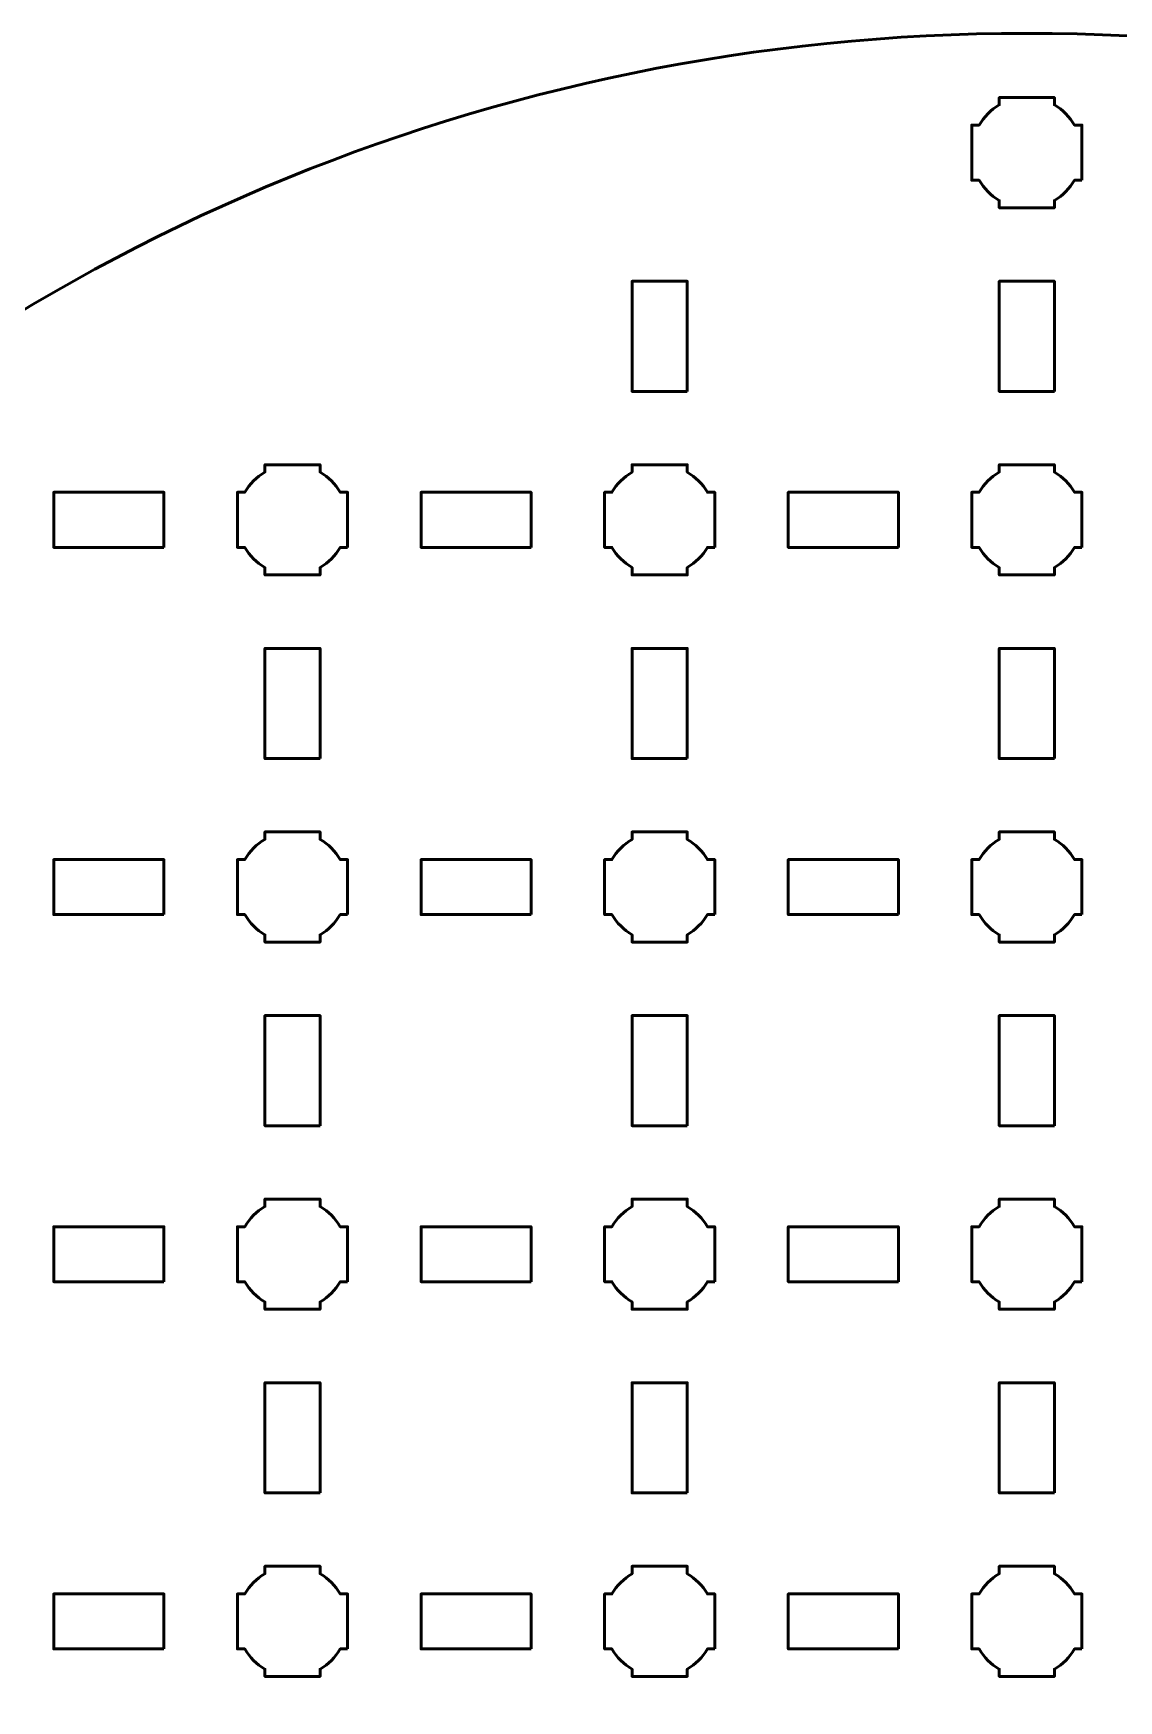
# Model space of a CAD drawing. Header units: centimetres. Extents: x -21.1 to 0.2, y -25.5 to -4.2.
# Drawn here: x -15.91 to -10, y -13.28 to -4.2 of the extents above; entities that cross this region are included whole.
import ezdxf

# ---------------------------------------------------------------- set-up
doc = ezdxf.new("R2010")
doc.units = ezdxf.units.CM
doc.header["$MEASUREMENT"] = 0
doc.layers.add('Layer 1', color=7, linetype='Continuous')

msp = doc.modelspace()

# ---------------------------------------------------------------- linework, layer by layer
at = {"layer": 'Layer 1', "color": 250, "lineweight": 53}
msp.add_ellipse((-10.5, -14.85), major_axis=(0, 10.65), ratio=1, dxfattribs=at)
at = {"layer": 'Layer 1', "lineweight": 53}
for points, knots in [([(-10.20002, -5), (-10.20002, -5), (-10.24017, -5), (-10.24017, -5), (-10.24017, -5), (-10.26652, -5.04553), (-10.30449, -5.0835), (-10.35002, -5.10985), (-10.35002, -5.10985), (-10.35002, -5.10985), (-10.35002, -5.15), (-10.35002, -5.15), (-10.35002, -5.15), (-10.35002, -5.15), (-10.50002, -5.15), (-10.50002, -5.15), (-10.50002, -5.15), (-10.50002, -5.15), (-10.65002, -5.15), (-10.65002, -5.15), (-10.65002, -5.15), (-10.65002, -5.15), (-10.65002, -5.10985), (-10.65002, -5.10985), (-10.65002, -5.10985), (-10.69555, -5.0835), (-10.73352, -5.04553), (-10.75987, -5), (-10.75987, -5), (-10.75987, -5), (-10.80002, -5), (-10.80002, -5), (-10.80002, -5), (-10.80002, -5), (-10.80002, -4.85), (-10.80002, -4.85), (-10.80002, -4.85), (-10.80002, -4.85), (-10.80002, -4.7), (-10.80002, -4.7), (-10.80002, -4.7), (-10.80002, -4.7), (-10.75987, -4.7), (-10.75987, -4.7), (-10.75987, -4.7), (-10.73352, -4.65447), (-10.69555, -4.6165), (-10.65002, -4.59015), (-10.65002, -4.59015), (-10.65002, -4.59015), (-10.65002, -4.55), (-10.65002, -4.55), (-10.65002, -4.55), (-10.65002, -4.55), (-10.50002, -4.55), (-10.50002, -4.55), (-10.50002, -4.55), (-10.50002, -4.55), (-10.35002, -4.55), (-10.35002, -4.55), (-10.35002, -4.55), (-10.35002, -4.55), (-10.35002, -4.59015), (-10.35002, -4.59015), (-10.35002, -4.59015), (-10.30449, -4.6165), (-10.26652, -4.65447), (-10.24017, -4.7), (-10.24017, -4.7), (-10.24017, -4.7), (-10.20002, -4.7), (-10.20002, -4.7), (-10.20002, -4.7), (-10.20002, -4.7), (-10.20002, -4.85), (-10.20002, -4.85), (-10.20002, -4.85), (-10.20002, -4.85), (-10.20002, -5), (-10.20002, -5)], [0, 0, 0, 0, 0.05, 0.05, 0.05, 0.05, 0.1, 0.1, 0.1, 0.1, 0.15, 0.15, 0.15, 0.15, 0.2, 0.2, 0.2, 0.2, 0.25, 0.25, 0.25, 0.25, 0.3, 0.3, 0.3, 0.3, 0.35, 0.35, 0.35, 0.35, 0.4, 0.4, 0.4, 0.4, 0.45, 0.45, 0.45, 0.45, 0.5, 0.5, 0.5, 0.5, 0.55, 0.55, 0.55, 0.55, 0.6, 0.6, 0.6, 0.6, 0.65, 0.65, 0.65, 0.65, 0.7, 0.7, 0.7, 0.7, 0.75, 0.75, 0.75, 0.75, 0.8, 0.8, 0.8, 0.8, 0.85, 0.85, 0.85, 0.85, 0.9, 0.9, 0.9, 0.9, 0.95, 0.95, 0.95, 0.95, 1, 1, 1, 1]), ([(-12.35002, -6.15), (-12.35002, -6.15), (-12.65002, -6.15), (-12.65002, -6.15), (-12.65002, -6.15), (-12.65002, -6.15), (-12.65002, -5.55), (-12.65002, -5.55), (-12.65002, -5.55), (-12.65002, -5.55), (-12.35002, -5.55), (-12.35002, -5.55), (-12.35002, -5.55), (-12.35002, -5.55), (-12.35002, -6.15), (-12.35002, -6.15)], [0, 0, 0, 0, 0.25, 0.25, 0.25, 0.25, 0.5, 0.5, 0.5, 0.5, 0.75, 0.75, 0.75, 0.75, 1, 1, 1, 1]), ([(-10.35002, -6.15), (-10.35002, -6.15), (-10.65002, -6.15), (-10.65002, -6.15), (-10.65002, -6.15), (-10.65002, -6.15), (-10.65002, -5.55), (-10.65002, -5.55), (-10.65002, -5.55), (-10.65002, -5.55), (-10.35002, -5.55), (-10.35002, -5.55), (-10.35002, -5.55), (-10.35002, -5.55), (-10.35002, -6.15), (-10.35002, -6.15)], [0, 0, 0, 0, 0.25, 0.25, 0.25, 0.25, 0.5, 0.5, 0.5, 0.5, 0.75, 0.75, 0.75, 0.75, 1, 1, 1, 1]), ([(-14.20002, -7), (-14.20002, -7), (-14.24017, -7), (-14.24017, -7), (-14.24017, -7), (-14.26652, -7.04553), (-14.30449, -7.0835), (-14.35002, -7.10985), (-14.35002, -7.10985), (-14.35002, -7.10985), (-14.35002, -7.15), (-14.35002, -7.15), (-14.35002, -7.15), (-14.35002, -7.15), (-14.50002, -7.15), (-14.50002, -7.15), (-14.50002, -7.15), (-14.50002, -7.15), (-14.65002, -7.15), (-14.65002, -7.15), (-14.65002, -7.15), (-14.65002, -7.15), (-14.65002, -7.10985), (-14.65002, -7.10985), (-14.65002, -7.10985), (-14.69555, -7.0835), (-14.73352, -7.04553), (-14.75987, -7), (-14.75987, -7), (-14.75987, -7), (-14.80002, -7), (-14.80002, -7), (-14.80002, -7), (-14.80002, -7), (-14.80002, -6.85), (-14.80002, -6.85), (-14.80002, -6.85), (-14.80002, -6.85), (-14.80002, -6.7), (-14.80002, -6.7), (-14.80002, -6.7), (-14.80002, -6.7), (-14.75987, -6.7), (-14.75987, -6.7), (-14.75987, -6.7), (-14.73352, -6.65447), (-14.69555, -6.6165), (-14.65002, -6.59015), (-14.65002, -6.59015), (-14.65002, -6.59015), (-14.65002, -6.55), (-14.65002, -6.55), (-14.65002, -6.55), (-14.65002, -6.55), (-14.50002, -6.55), (-14.50002, -6.55), (-14.50002, -6.55), (-14.50002, -6.55), (-14.35002, -6.55), (-14.35002, -6.55), (-14.35002, -6.55), (-14.35002, -6.55), (-14.35002, -6.59015), (-14.35002, -6.59015), (-14.35002, -6.59015), (-14.30449, -6.6165), (-14.26652, -6.65447), (-14.24017, -6.7), (-14.24017, -6.7), (-14.24017, -6.7), (-14.20002, -6.7), (-14.20002, -6.7), (-14.20002, -6.7), (-14.20002, -6.7), (-14.20002, -6.85), (-14.20002, -6.85), (-14.20002, -6.85), (-14.20002, -6.85), (-14.20002, -7), (-14.20002, -7)], [0, 0, 0, 0, 0.05, 0.05, 0.05, 0.05, 0.1, 0.1, 0.1, 0.1, 0.15, 0.15, 0.15, 0.15, 0.2, 0.2, 0.2, 0.2, 0.25, 0.25, 0.25, 0.25, 0.3, 0.3, 0.3, 0.3, 0.35, 0.35, 0.35, 0.35, 0.4, 0.4, 0.4, 0.4, 0.45, 0.45, 0.45, 0.45, 0.5, 0.5, 0.5, 0.5, 0.55, 0.55, 0.55, 0.55, 0.6, 0.6, 0.6, 0.6, 0.65, 0.65, 0.65, 0.65, 0.7, 0.7, 0.7, 0.7, 0.75, 0.75, 0.75, 0.75, 0.8, 0.8, 0.8, 0.8, 0.85, 0.85, 0.85, 0.85, 0.9, 0.9, 0.9, 0.9, 0.95, 0.95, 0.95, 0.95, 1, 1, 1, 1]), ([(-12.20002, -7), (-12.20002, -7), (-12.24017, -7), (-12.24017, -7), (-12.24017, -7), (-12.26652, -7.04553), (-12.30449, -7.0835), (-12.35002, -7.10985), (-12.35002, -7.10985), (-12.35002, -7.10985), (-12.35002, -7.15), (-12.35002, -7.15), (-12.35002, -7.15), (-12.35002, -7.15), (-12.50002, -7.15), (-12.50002, -7.15), (-12.50002, -7.15), (-12.50002, -7.15), (-12.65002, -7.15), (-12.65002, -7.15), (-12.65002, -7.15), (-12.65002, -7.15), (-12.65002, -7.10985), (-12.65002, -7.10985), (-12.65002, -7.10985), (-12.69555, -7.0835), (-12.73352, -7.04553), (-12.75987, -7), (-12.75987, -7), (-12.75987, -7), (-12.80002, -7), (-12.80002, -7), (-12.80002, -7), (-12.80002, -7), (-12.80002, -6.85), (-12.80002, -6.85), (-12.80002, -6.85), (-12.80002, -6.85), (-12.80002, -6.7), (-12.80002, -6.7), (-12.80002, -6.7), (-12.80002, -6.7), (-12.75987, -6.7), (-12.75987, -6.7), (-12.75987, -6.7), (-12.73352, -6.65447), (-12.69555, -6.6165), (-12.65002, -6.59015), (-12.65002, -6.59015), (-12.65002, -6.59015), (-12.65002, -6.55), (-12.65002, -6.55), (-12.65002, -6.55), (-12.65002, -6.55), (-12.50002, -6.55), (-12.50002, -6.55), (-12.50002, -6.55), (-12.50002, -6.55), (-12.35002, -6.55), (-12.35002, -6.55), (-12.35002, -6.55), (-12.35002, -6.55), (-12.35002, -6.59015), (-12.35002, -6.59015), (-12.35002, -6.59015), (-12.30449, -6.6165), (-12.26652, -6.65447), (-12.24017, -6.7), (-12.24017, -6.7), (-12.24017, -6.7), (-12.20002, -6.7), (-12.20002, -6.7), (-12.20002, -6.7), (-12.20002, -6.7), (-12.20002, -6.85), (-12.20002, -6.85), (-12.20002, -6.85), (-12.20002, -6.85), (-12.20002, -7), (-12.20002, -7)], [0, 0, 0, 0, 0.05, 0.05, 0.05, 0.05, 0.1, 0.1, 0.1, 0.1, 0.15, 0.15, 0.15, 0.15, 0.2, 0.2, 0.2, 0.2, 0.25, 0.25, 0.25, 0.25, 0.3, 0.3, 0.3, 0.3, 0.35, 0.35, 0.35, 0.35, 0.4, 0.4, 0.4, 0.4, 0.45, 0.45, 0.45, 0.45, 0.5, 0.5, 0.5, 0.5, 0.55, 0.55, 0.55, 0.55, 0.6, 0.6, 0.6, 0.6, 0.65, 0.65, 0.65, 0.65, 0.7, 0.7, 0.7, 0.7, 0.75, 0.75, 0.75, 0.75, 0.8, 0.8, 0.8, 0.8, 0.85, 0.85, 0.85, 0.85, 0.9, 0.9, 0.9, 0.9, 0.95, 0.95, 0.95, 0.95, 1, 1, 1, 1]), ([(-10.20002, -7), (-10.20002, -7), (-10.24017, -7), (-10.24017, -7), (-10.24017, -7), (-10.26652, -7.04553), (-10.30449, -7.0835), (-10.35002, -7.10985), (-10.35002, -7.10985), (-10.35002, -7.10985), (-10.35002, -7.15), (-10.35002, -7.15), (-10.35002, -7.15), (-10.35002, -7.15), (-10.50002, -7.15), (-10.50002, -7.15), (-10.50002, -7.15), (-10.50002, -7.15), (-10.65002, -7.15), (-10.65002, -7.15), (-10.65002, -7.15), (-10.65002, -7.15), (-10.65002, -7.10985), (-10.65002, -7.10985), (-10.65002, -7.10985), (-10.69555, -7.0835), (-10.73352, -7.04553), (-10.75987, -7), (-10.75987, -7), (-10.75987, -7), (-10.80002, -7), (-10.80002, -7), (-10.80002, -7), (-10.80002, -7), (-10.80002, -6.85), (-10.80002, -6.85), (-10.80002, -6.85), (-10.80002, -6.85), (-10.80002, -6.7), (-10.80002, -6.7), (-10.80002, -6.7), (-10.80002, -6.7), (-10.75987, -6.7), (-10.75987, -6.7), (-10.75987, -6.7), (-10.73352, -6.65447), (-10.69555, -6.6165), (-10.65002, -6.59015), (-10.65002, -6.59015), (-10.65002, -6.59015), (-10.65002, -6.55), (-10.65002, -6.55), (-10.65002, -6.55), (-10.65002, -6.55), (-10.50002, -6.55), (-10.50002, -6.55), (-10.50002, -6.55), (-10.50002, -6.55), (-10.35002, -6.55), (-10.35002, -6.55), (-10.35002, -6.55), (-10.35002, -6.55), (-10.35002, -6.59015), (-10.35002, -6.59015), (-10.35002, -6.59015), (-10.30449, -6.6165), (-10.26652, -6.65447), (-10.24017, -6.7), (-10.24017, -6.7), (-10.24017, -6.7), (-10.20002, -6.7), (-10.20002, -6.7), (-10.20002, -6.7), (-10.20002, -6.7), (-10.20002, -6.85), (-10.20002, -6.85), (-10.20002, -6.85), (-10.20002, -6.85), (-10.20002, -7), (-10.20002, -7)], [0, 0, 0, 0, 0.05, 0.05, 0.05, 0.05, 0.1, 0.1, 0.1, 0.1, 0.15, 0.15, 0.15, 0.15, 0.2, 0.2, 0.2, 0.2, 0.25, 0.25, 0.25, 0.25, 0.3, 0.3, 0.3, 0.3, 0.35, 0.35, 0.35, 0.35, 0.4, 0.4, 0.4, 0.4, 0.45, 0.45, 0.45, 0.45, 0.5, 0.5, 0.5, 0.5, 0.55, 0.55, 0.55, 0.55, 0.6, 0.6, 0.6, 0.6, 0.65, 0.65, 0.65, 0.65, 0.7, 0.7, 0.7, 0.7, 0.75, 0.75, 0.75, 0.75, 0.8, 0.8, 0.8, 0.8, 0.85, 0.85, 0.85, 0.85, 0.9, 0.9, 0.9, 0.9, 0.95, 0.95, 0.95, 0.95, 1, 1, 1, 1]), ([(-15.20002, -7), (-15.20002, -7), (-15.80002, -7), (-15.80002, -7), (-15.80002, -7), (-15.80002, -7), (-15.80002, -6.7), (-15.80002, -6.7), (-15.80002, -6.7), (-15.80002, -6.7), (-15.20002, -6.7), (-15.20002, -6.7), (-15.20002, -6.7), (-15.20002, -6.7), (-15.20002, -7), (-15.20002, -7)], [0, 0, 0, 0, 0.25, 0.25, 0.25, 0.25, 0.5, 0.5, 0.5, 0.5, 0.75, 0.75, 0.75, 0.75, 1, 1, 1, 1]), ([(-13.20002, -7), (-13.20002, -7), (-13.80002, -7), (-13.80002, -7), (-13.80002, -7), (-13.80002, -7), (-13.80002, -6.7), (-13.80002, -6.7), (-13.80002, -6.7), (-13.80002, -6.7), (-13.20002, -6.7), (-13.20002, -6.7), (-13.20002, -6.7), (-13.20002, -6.7), (-13.20002, -7), (-13.20002, -7)], [0, 0, 0, 0, 0.25, 0.25, 0.25, 0.25, 0.5, 0.5, 0.5, 0.5, 0.75, 0.75, 0.75, 0.75, 1, 1, 1, 1]), ([(-11.20002, -7), (-11.20002, -7), (-11.80002, -7), (-11.80002, -7), (-11.80002, -7), (-11.80002, -7), (-11.80002, -6.7), (-11.80002, -6.7), (-11.80002, -6.7), (-11.80002, -6.7), (-11.20002, -6.7), (-11.20002, -6.7), (-11.20002, -6.7), (-11.20002, -6.7), (-11.20002, -7), (-11.20002, -7)], [0, 0, 0, 0, 0.25, 0.25, 0.25, 0.25, 0.5, 0.5, 0.5, 0.5, 0.75, 0.75, 0.75, 0.75, 1, 1, 1, 1]), ([(-14.35002, -8.15), (-14.35002, -8.15), (-14.65002, -8.15), (-14.65002, -8.15), (-14.65002, -8.15), (-14.65002, -8.15), (-14.65002, -7.55), (-14.65002, -7.55), (-14.65002, -7.55), (-14.65002, -7.55), (-14.35002, -7.55), (-14.35002, -7.55), (-14.35002, -7.55), (-14.35002, -7.55), (-14.35002, -8.15), (-14.35002, -8.15)], [0, 0, 0, 0, 0.25, 0.25, 0.25, 0.25, 0.5, 0.5, 0.5, 0.5, 0.75, 0.75, 0.75, 0.75, 1, 1, 1, 1]), ([(-12.35002, -8.15), (-12.35002, -8.15), (-12.65002, -8.15), (-12.65002, -8.15), (-12.65002, -8.15), (-12.65002, -8.15), (-12.65002, -7.55), (-12.65002, -7.55), (-12.65002, -7.55), (-12.65002, -7.55), (-12.35002, -7.55), (-12.35002, -7.55), (-12.35002, -7.55), (-12.35002, -7.55), (-12.35002, -8.15), (-12.35002, -8.15)], [0, 0, 0, 0, 0.25, 0.25, 0.25, 0.25, 0.5, 0.5, 0.5, 0.5, 0.75, 0.75, 0.75, 0.75, 1, 1, 1, 1]), ([(-10.35002, -8.15), (-10.35002, -8.15), (-10.65002, -8.15), (-10.65002, -8.15), (-10.65002, -8.15), (-10.65002, -8.15), (-10.65002, -7.55), (-10.65002, -7.55), (-10.65002, -7.55), (-10.65002, -7.55), (-10.35002, -7.55), (-10.35002, -7.55), (-10.35002, -7.55), (-10.35002, -7.55), (-10.35002, -8.15), (-10.35002, -8.15)], [0, 0, 0, 0, 0.25, 0.25, 0.25, 0.25, 0.5, 0.5, 0.5, 0.5, 0.75, 0.75, 0.75, 0.75, 1, 1, 1, 1]), ([(-14.20002, -9), (-14.20002, -9), (-14.24017, -9), (-14.24017, -9), (-14.24017, -9), (-14.26652, -9.04553), (-14.30449, -9.0835), (-14.35002, -9.10985), (-14.35002, -9.10985), (-14.35002, -9.10985), (-14.35002, -9.15), (-14.35002, -9.15), (-14.35002, -9.15), (-14.35002, -9.15), (-14.50002, -9.15), (-14.50002, -9.15), (-14.50002, -9.15), (-14.50002, -9.15), (-14.65002, -9.15), (-14.65002, -9.15), (-14.65002, -9.15), (-14.65002, -9.15), (-14.65002, -9.10985), (-14.65002, -9.10985), (-14.65002, -9.10985), (-14.69555, -9.0835), (-14.73352, -9.04553), (-14.75987, -9), (-14.75987, -9), (-14.75987, -9), (-14.80002, -9), (-14.80002, -9), (-14.80002, -9), (-14.80002, -9), (-14.80002, -8.85), (-14.80002, -8.85), (-14.80002, -8.85), (-14.80002, -8.85), (-14.80002, -8.7), (-14.80002, -8.7), (-14.80002, -8.7), (-14.80002, -8.7), (-14.75987, -8.7), (-14.75987, -8.7), (-14.75987, -8.7), (-14.73352, -8.65447), (-14.69555, -8.6165), (-14.65002, -8.59015), (-14.65002, -8.59015), (-14.65002, -8.59015), (-14.65002, -8.55), (-14.65002, -8.55), (-14.65002, -8.55), (-14.65002, -8.55), (-14.50002, -8.55), (-14.50002, -8.55), (-14.50002, -8.55), (-14.50002, -8.55), (-14.35002, -8.55), (-14.35002, -8.55), (-14.35002, -8.55), (-14.35002, -8.55), (-14.35002, -8.59015), (-14.35002, -8.59015), (-14.35002, -8.59015), (-14.30449, -8.6165), (-14.26652, -8.65447), (-14.24017, -8.7), (-14.24017, -8.7), (-14.24017, -8.7), (-14.20002, -8.7), (-14.20002, -8.7), (-14.20002, -8.7), (-14.20002, -8.7), (-14.20002, -8.85), (-14.20002, -8.85), (-14.20002, -8.85), (-14.20002, -8.85), (-14.20002, -9), (-14.20002, -9)], [0, 0, 0, 0, 0.05, 0.05, 0.05, 0.05, 0.1, 0.1, 0.1, 0.1, 0.15, 0.15, 0.15, 0.15, 0.2, 0.2, 0.2, 0.2, 0.25, 0.25, 0.25, 0.25, 0.3, 0.3, 0.3, 0.3, 0.35, 0.35, 0.35, 0.35, 0.4, 0.4, 0.4, 0.4, 0.45, 0.45, 0.45, 0.45, 0.5, 0.5, 0.5, 0.5, 0.55, 0.55, 0.55, 0.55, 0.6, 0.6, 0.6, 0.6, 0.65, 0.65, 0.65, 0.65, 0.7, 0.7, 0.7, 0.7, 0.75, 0.75, 0.75, 0.75, 0.8, 0.8, 0.8, 0.8, 0.85, 0.85, 0.85, 0.85, 0.9, 0.9, 0.9, 0.9, 0.95, 0.95, 0.95, 0.95, 1, 1, 1, 1]), ([(-12.20002, -9), (-12.20002, -9), (-12.24017, -9), (-12.24017, -9), (-12.24017, -9), (-12.26652, -9.04553), (-12.30449, -9.0835), (-12.35002, -9.10985), (-12.35002, -9.10985), (-12.35002, -9.10985), (-12.35002, -9.15), (-12.35002, -9.15), (-12.35002, -9.15), (-12.35002, -9.15), (-12.50002, -9.15), (-12.50002, -9.15), (-12.50002, -9.15), (-12.50002, -9.15), (-12.65002, -9.15), (-12.65002, -9.15), (-12.65002, -9.15), (-12.65002, -9.15), (-12.65002, -9.10985), (-12.65002, -9.10985), (-12.65002, -9.10985), (-12.69555, -9.0835), (-12.73352, -9.04553), (-12.75987, -9), (-12.75987, -9), (-12.75987, -9), (-12.80002, -9), (-12.80002, -9), (-12.80002, -9), (-12.80002, -9), (-12.80002, -8.85), (-12.80002, -8.85), (-12.80002, -8.85), (-12.80002, -8.85), (-12.80002, -8.7), (-12.80002, -8.7), (-12.80002, -8.7), (-12.80002, -8.7), (-12.75987, -8.7), (-12.75987, -8.7), (-12.75987, -8.7), (-12.73352, -8.65447), (-12.69555, -8.6165), (-12.65002, -8.59015), (-12.65002, -8.59015), (-12.65002, -8.59015), (-12.65002, -8.55), (-12.65002, -8.55), (-12.65002, -8.55), (-12.65002, -8.55), (-12.50002, -8.55), (-12.50002, -8.55), (-12.50002, -8.55), (-12.50002, -8.55), (-12.35002, -8.55), (-12.35002, -8.55), (-12.35002, -8.55), (-12.35002, -8.55), (-12.35002, -8.59015), (-12.35002, -8.59015), (-12.35002, -8.59015), (-12.30449, -8.6165), (-12.26652, -8.65447), (-12.24017, -8.7), (-12.24017, -8.7), (-12.24017, -8.7), (-12.20002, -8.7), (-12.20002, -8.7), (-12.20002, -8.7), (-12.20002, -8.7), (-12.20002, -8.85), (-12.20002, -8.85), (-12.20002, -8.85), (-12.20002, -8.85), (-12.20002, -9), (-12.20002, -9)], [0, 0, 0, 0, 0.05, 0.05, 0.05, 0.05, 0.1, 0.1, 0.1, 0.1, 0.15, 0.15, 0.15, 0.15, 0.2, 0.2, 0.2, 0.2, 0.25, 0.25, 0.25, 0.25, 0.3, 0.3, 0.3, 0.3, 0.35, 0.35, 0.35, 0.35, 0.4, 0.4, 0.4, 0.4, 0.45, 0.45, 0.45, 0.45, 0.5, 0.5, 0.5, 0.5, 0.55, 0.55, 0.55, 0.55, 0.6, 0.6, 0.6, 0.6, 0.65, 0.65, 0.65, 0.65, 0.7, 0.7, 0.7, 0.7, 0.75, 0.75, 0.75, 0.75, 0.8, 0.8, 0.8, 0.8, 0.85, 0.85, 0.85, 0.85, 0.9, 0.9, 0.9, 0.9, 0.95, 0.95, 0.95, 0.95, 1, 1, 1, 1]), ([(-10.20002, -9), (-10.20002, -9), (-10.24017, -9), (-10.24017, -9), (-10.24017, -9), (-10.26652, -9.04553), (-10.30449, -9.0835), (-10.35002, -9.10985), (-10.35002, -9.10985), (-10.35002, -9.10985), (-10.35002, -9.15), (-10.35002, -9.15), (-10.35002, -9.15), (-10.35002, -9.15), (-10.50002, -9.15), (-10.50002, -9.15), (-10.50002, -9.15), (-10.50002, -9.15), (-10.65002, -9.15), (-10.65002, -9.15), (-10.65002, -9.15), (-10.65002, -9.15), (-10.65002, -9.10985), (-10.65002, -9.10985), (-10.65002, -9.10985), (-10.69555, -9.0835), (-10.73352, -9.04553), (-10.75987, -9), (-10.75987, -9), (-10.75987, -9), (-10.80002, -9), (-10.80002, -9), (-10.80002, -9), (-10.80002, -9), (-10.80002, -8.85), (-10.80002, -8.85), (-10.80002, -8.85), (-10.80002, -8.85), (-10.80002, -8.7), (-10.80002, -8.7), (-10.80002, -8.7), (-10.80002, -8.7), (-10.75987, -8.7), (-10.75987, -8.7), (-10.75987, -8.7), (-10.73352, -8.65447), (-10.69555, -8.6165), (-10.65002, -8.59015), (-10.65002, -8.59015), (-10.65002, -8.59015), (-10.65002, -8.55), (-10.65002, -8.55), (-10.65002, -8.55), (-10.65002, -8.55), (-10.50002, -8.55), (-10.50002, -8.55), (-10.50002, -8.55), (-10.50002, -8.55), (-10.35002, -8.55), (-10.35002, -8.55), (-10.35002, -8.55), (-10.35002, -8.55), (-10.35002, -8.59015), (-10.35002, -8.59015), (-10.35002, -8.59015), (-10.30449, -8.6165), (-10.26652, -8.65447), (-10.24017, -8.7), (-10.24017, -8.7), (-10.24017, -8.7), (-10.20002, -8.7), (-10.20002, -8.7), (-10.20002, -8.7), (-10.20002, -8.7), (-10.20002, -8.85), (-10.20002, -8.85), (-10.20002, -8.85), (-10.20002, -8.85), (-10.20002, -9), (-10.20002, -9)], [0, 0, 0, 0, 0.05, 0.05, 0.05, 0.05, 0.1, 0.1, 0.1, 0.1, 0.15, 0.15, 0.15, 0.15, 0.2, 0.2, 0.2, 0.2, 0.25, 0.25, 0.25, 0.25, 0.3, 0.3, 0.3, 0.3, 0.35, 0.35, 0.35, 0.35, 0.4, 0.4, 0.4, 0.4, 0.45, 0.45, 0.45, 0.45, 0.5, 0.5, 0.5, 0.5, 0.55, 0.55, 0.55, 0.55, 0.6, 0.6, 0.6, 0.6, 0.65, 0.65, 0.65, 0.65, 0.7, 0.7, 0.7, 0.7, 0.75, 0.75, 0.75, 0.75, 0.8, 0.8, 0.8, 0.8, 0.85, 0.85, 0.85, 0.85, 0.9, 0.9, 0.9, 0.9, 0.95, 0.95, 0.95, 0.95, 1, 1, 1, 1]), ([(-15.20002, -9), (-15.20002, -9), (-15.80002, -9), (-15.80002, -9), (-15.80002, -9), (-15.80002, -9), (-15.80002, -8.7), (-15.80002, -8.7), (-15.80002, -8.7), (-15.80002, -8.7), (-15.20002, -8.7), (-15.20002, -8.7), (-15.20002, -8.7), (-15.20002, -8.7), (-15.20002, -9), (-15.20002, -9)], [0, 0, 0, 0, 0.25, 0.25, 0.25, 0.25, 0.5, 0.5, 0.5, 0.5, 0.75, 0.75, 0.75, 0.75, 1, 1, 1, 1]), ([(-13.20002, -9), (-13.20002, -9), (-13.80002, -9), (-13.80002, -9), (-13.80002, -9), (-13.80002, -9), (-13.80002, -8.7), (-13.80002, -8.7), (-13.80002, -8.7), (-13.80002, -8.7), (-13.20002, -8.7), (-13.20002, -8.7), (-13.20002, -8.7), (-13.20002, -8.7), (-13.20002, -9), (-13.20002, -9)], [0, 0, 0, 0, 0.25, 0.25, 0.25, 0.25, 0.5, 0.5, 0.5, 0.5, 0.75, 0.75, 0.75, 0.75, 1, 1, 1, 1]), ([(-11.20002, -9), (-11.20002, -9), (-11.80002, -9), (-11.80002, -9), (-11.80002, -9), (-11.80002, -9), (-11.80002, -8.7), (-11.80002, -8.7), (-11.80002, -8.7), (-11.80002, -8.7), (-11.20002, -8.7), (-11.20002, -8.7), (-11.20002, -8.7), (-11.20002, -8.7), (-11.20002, -9), (-11.20002, -9)], [0, 0, 0, 0, 0.25, 0.25, 0.25, 0.25, 0.5, 0.5, 0.5, 0.5, 0.75, 0.75, 0.75, 0.75, 1, 1, 1, 1]), ([(-14.35002, -10.15), (-14.35002, -10.15), (-14.65002, -10.15), (-14.65002, -10.15), (-14.65002, -10.15), (-14.65002, -10.15), (-14.65002, -9.55), (-14.65002, -9.55), (-14.65002, -9.55), (-14.65002, -9.55), (-14.35002, -9.55), (-14.35002, -9.55), (-14.35002, -9.55), (-14.35002, -9.55), (-14.35002, -10.15), (-14.35002, -10.15)], [0, 0, 0, 0, 0.25, 0.25, 0.25, 0.25, 0.5, 0.5, 0.5, 0.5, 0.75, 0.75, 0.75, 0.75, 1, 1, 1, 1]), ([(-12.35002, -10.15), (-12.35002, -10.15), (-12.65002, -10.15), (-12.65002, -10.15), (-12.65002, -10.15), (-12.65002, -10.15), (-12.65002, -9.55), (-12.65002, -9.55), (-12.65002, -9.55), (-12.65002, -9.55), (-12.35002, -9.55), (-12.35002, -9.55), (-12.35002, -9.55), (-12.35002, -9.55), (-12.35002, -10.15), (-12.35002, -10.15)], [0, 0, 0, 0, 0.25, 0.25, 0.25, 0.25, 0.5, 0.5, 0.5, 0.5, 0.75, 0.75, 0.75, 0.75, 1, 1, 1, 1]), ([(-10.35002, -10.15), (-10.35002, -10.15), (-10.65002, -10.15), (-10.65002, -10.15), (-10.65002, -10.15), (-10.65002, -10.15), (-10.65002, -9.55), (-10.65002, -9.55), (-10.65002, -9.55), (-10.65002, -9.55), (-10.35002, -9.55), (-10.35002, -9.55), (-10.35002, -9.55), (-10.35002, -9.55), (-10.35002, -10.15), (-10.35002, -10.15)], [0, 0, 0, 0, 0.25, 0.25, 0.25, 0.25, 0.5, 0.5, 0.5, 0.5, 0.75, 0.75, 0.75, 0.75, 1, 1, 1, 1]), ([(-14.20002, -11), (-14.20002, -11), (-14.24017, -11), (-14.24017, -11), (-14.24017, -11), (-14.26652, -11.04553), (-14.30449, -11.0835), (-14.35002, -11.10985), (-14.35002, -11.10985), (-14.35002, -11.10985), (-14.35002, -11.15), (-14.35002, -11.15), (-14.35002, -11.15), (-14.35002, -11.15), (-14.50002, -11.15), (-14.50002, -11.15), (-14.50002, -11.15), (-14.50002, -11.15), (-14.65002, -11.15), (-14.65002, -11.15), (-14.65002, -11.15), (-14.65002, -11.15), (-14.65002, -11.10985), (-14.65002, -11.10985), (-14.65002, -11.10985), (-14.69555, -11.0835), (-14.73352, -11.04553), (-14.75987, -11), (-14.75987, -11), (-14.75987, -11), (-14.80002, -11), (-14.80002, -11), (-14.80002, -11), (-14.80002, -11), (-14.80002, -10.85), (-14.80002, -10.85), (-14.80002, -10.85), (-14.80002, -10.85), (-14.80002, -10.7), (-14.80002, -10.7), (-14.80002, -10.7), (-14.80002, -10.7), (-14.75987, -10.7), (-14.75987, -10.7), (-14.75987, -10.7), (-14.73352, -10.65447), (-14.69555, -10.6165), (-14.65002, -10.59015), (-14.65002, -10.59015), (-14.65002, -10.59015), (-14.65002, -10.55), (-14.65002, -10.55), (-14.65002, -10.55), (-14.65002, -10.55), (-14.50002, -10.55), (-14.50002, -10.55), (-14.50002, -10.55), (-14.50002, -10.55), (-14.35002, -10.55), (-14.35002, -10.55), (-14.35002, -10.55), (-14.35002, -10.55), (-14.35002, -10.59015), (-14.35002, -10.59015), (-14.35002, -10.59015), (-14.30449, -10.6165), (-14.26652, -10.65447), (-14.24017, -10.7), (-14.24017, -10.7), (-14.24017, -10.7), (-14.20002, -10.7), (-14.20002, -10.7), (-14.20002, -10.7), (-14.20002, -10.7), (-14.20002, -10.85), (-14.20002, -10.85), (-14.20002, -10.85), (-14.20002, -10.85), (-14.20002, -11), (-14.20002, -11)], [0, 0, 0, 0, 0.05, 0.05, 0.05, 0.05, 0.1, 0.1, 0.1, 0.1, 0.15, 0.15, 0.15, 0.15, 0.2, 0.2, 0.2, 0.2, 0.25, 0.25, 0.25, 0.25, 0.3, 0.3, 0.3, 0.3, 0.35, 0.35, 0.35, 0.35, 0.4, 0.4, 0.4, 0.4, 0.45, 0.45, 0.45, 0.45, 0.5, 0.5, 0.5, 0.5, 0.55, 0.55, 0.55, 0.55, 0.6, 0.6, 0.6, 0.6, 0.65, 0.65, 0.65, 0.65, 0.7, 0.7, 0.7, 0.7, 0.75, 0.75, 0.75, 0.75, 0.8, 0.8, 0.8, 0.8, 0.85, 0.85, 0.85, 0.85, 0.9, 0.9, 0.9, 0.9, 0.95, 0.95, 0.95, 0.95, 1, 1, 1, 1]), ([(-12.20002, -11), (-12.20002, -11), (-12.24017, -11), (-12.24017, -11), (-12.24017, -11), (-12.26652, -11.04553), (-12.30449, -11.0835), (-12.35002, -11.10985), (-12.35002, -11.10985), (-12.35002, -11.10985), (-12.35002, -11.15), (-12.35002, -11.15), (-12.35002, -11.15), (-12.35002, -11.15), (-12.50002, -11.15), (-12.50002, -11.15), (-12.50002, -11.15), (-12.50002, -11.15), (-12.65002, -11.15), (-12.65002, -11.15), (-12.65002, -11.15), (-12.65002, -11.15), (-12.65002, -11.10985), (-12.65002, -11.10985), (-12.65002, -11.10985), (-12.69555, -11.0835), (-12.73352, -11.04553), (-12.75987, -11), (-12.75987, -11), (-12.75987, -11), (-12.80002, -11), (-12.80002, -11), (-12.80002, -11), (-12.80002, -11), (-12.80002, -10.85), (-12.80002, -10.85), (-12.80002, -10.85), (-12.80002, -10.85), (-12.80002, -10.7), (-12.80002, -10.7), (-12.80002, -10.7), (-12.80002, -10.7), (-12.75987, -10.7), (-12.75987, -10.7), (-12.75987, -10.7), (-12.73352, -10.65447), (-12.69555, -10.6165), (-12.65002, -10.59015), (-12.65002, -10.59015), (-12.65002, -10.59015), (-12.65002, -10.55), (-12.65002, -10.55), (-12.65002, -10.55), (-12.65002, -10.55), (-12.50002, -10.55), (-12.50002, -10.55), (-12.50002, -10.55), (-12.50002, -10.55), (-12.35002, -10.55), (-12.35002, -10.55), (-12.35002, -10.55), (-12.35002, -10.55), (-12.35002, -10.59015), (-12.35002, -10.59015), (-12.35002, -10.59015), (-12.30449, -10.6165), (-12.26652, -10.65447), (-12.24017, -10.7), (-12.24017, -10.7), (-12.24017, -10.7), (-12.20002, -10.7), (-12.20002, -10.7), (-12.20002, -10.7), (-12.20002, -10.7), (-12.20002, -10.85), (-12.20002, -10.85), (-12.20002, -10.85), (-12.20002, -10.85), (-12.20002, -11), (-12.20002, -11)], [0, 0, 0, 0, 0.05, 0.05, 0.05, 0.05, 0.1, 0.1, 0.1, 0.1, 0.15, 0.15, 0.15, 0.15, 0.2, 0.2, 0.2, 0.2, 0.25, 0.25, 0.25, 0.25, 0.3, 0.3, 0.3, 0.3, 0.35, 0.35, 0.35, 0.35, 0.4, 0.4, 0.4, 0.4, 0.45, 0.45, 0.45, 0.45, 0.5, 0.5, 0.5, 0.5, 0.55, 0.55, 0.55, 0.55, 0.6, 0.6, 0.6, 0.6, 0.65, 0.65, 0.65, 0.65, 0.7, 0.7, 0.7, 0.7, 0.75, 0.75, 0.75, 0.75, 0.8, 0.8, 0.8, 0.8, 0.85, 0.85, 0.85, 0.85, 0.9, 0.9, 0.9, 0.9, 0.95, 0.95, 0.95, 0.95, 1, 1, 1, 1]), ([(-10.20002, -11), (-10.20002, -11), (-10.24017, -11), (-10.24017, -11), (-10.24017, -11), (-10.26652, -11.04553), (-10.30449, -11.0835), (-10.35002, -11.10985), (-10.35002, -11.10985), (-10.35002, -11.10985), (-10.35002, -11.15), (-10.35002, -11.15), (-10.35002, -11.15), (-10.35002, -11.15), (-10.50002, -11.15), (-10.50002, -11.15), (-10.50002, -11.15), (-10.50002, -11.15), (-10.65002, -11.15), (-10.65002, -11.15), (-10.65002, -11.15), (-10.65002, -11.15), (-10.65002, -11.10985), (-10.65002, -11.10985), (-10.65002, -11.10985), (-10.69555, -11.0835), (-10.73352, -11.04553), (-10.75987, -11), (-10.75987, -11), (-10.75987, -11), (-10.80002, -11), (-10.80002, -11), (-10.80002, -11), (-10.80002, -11), (-10.80002, -10.85), (-10.80002, -10.85), (-10.80002, -10.85), (-10.80002, -10.85), (-10.80002, -10.7), (-10.80002, -10.7), (-10.80002, -10.7), (-10.80002, -10.7), (-10.75987, -10.7), (-10.75987, -10.7), (-10.75987, -10.7), (-10.73352, -10.65447), (-10.69555, -10.6165), (-10.65002, -10.59015), (-10.65002, -10.59015), (-10.65002, -10.59015), (-10.65002, -10.55), (-10.65002, -10.55), (-10.65002, -10.55), (-10.65002, -10.55), (-10.50002, -10.55), (-10.50002, -10.55), (-10.50002, -10.55), (-10.50002, -10.55), (-10.35002, -10.55), (-10.35002, -10.55), (-10.35002, -10.55), (-10.35002, -10.55), (-10.35002, -10.59015), (-10.35002, -10.59015), (-10.35002, -10.59015), (-10.30449, -10.6165), (-10.26652, -10.65447), (-10.24017, -10.7), (-10.24017, -10.7), (-10.24017, -10.7), (-10.20002, -10.7), (-10.20002, -10.7), (-10.20002, -10.7), (-10.20002, -10.7), (-10.20002, -10.85), (-10.20002, -10.85), (-10.20002, -10.85), (-10.20002, -10.85), (-10.20002, -11), (-10.20002, -11)], [0, 0, 0, 0, 0.05, 0.05, 0.05, 0.05, 0.1, 0.1, 0.1, 0.1, 0.15, 0.15, 0.15, 0.15, 0.2, 0.2, 0.2, 0.2, 0.25, 0.25, 0.25, 0.25, 0.3, 0.3, 0.3, 0.3, 0.35, 0.35, 0.35, 0.35, 0.4, 0.4, 0.4, 0.4, 0.45, 0.45, 0.45, 0.45, 0.5, 0.5, 0.5, 0.5, 0.55, 0.55, 0.55, 0.55, 0.6, 0.6, 0.6, 0.6, 0.65, 0.65, 0.65, 0.65, 0.7, 0.7, 0.7, 0.7, 0.75, 0.75, 0.75, 0.75, 0.8, 0.8, 0.8, 0.8, 0.85, 0.85, 0.85, 0.85, 0.9, 0.9, 0.9, 0.9, 0.95, 0.95, 0.95, 0.95, 1, 1, 1, 1]), ([(-15.20002, -11), (-15.20002, -11), (-15.80002, -11), (-15.80002, -11), (-15.80002, -11), (-15.80002, -11), (-15.80002, -10.7), (-15.80002, -10.7), (-15.80002, -10.7), (-15.80002, -10.7), (-15.20002, -10.7), (-15.20002, -10.7), (-15.20002, -10.7), (-15.20002, -10.7), (-15.20002, -11), (-15.20002, -11)], [0, 0, 0, 0, 0.25, 0.25, 0.25, 0.25, 0.5, 0.5, 0.5, 0.5, 0.75, 0.75, 0.75, 0.75, 1, 1, 1, 1]), ([(-13.20002, -11), (-13.20002, -11), (-13.80002, -11), (-13.80002, -11), (-13.80002, -11), (-13.80002, -11), (-13.80002, -10.7), (-13.80002, -10.7), (-13.80002, -10.7), (-13.80002, -10.7), (-13.20002, -10.7), (-13.20002, -10.7), (-13.20002, -10.7), (-13.20002, -10.7), (-13.20002, -11), (-13.20002, -11)], [0, 0, 0, 0, 0.25, 0.25, 0.25, 0.25, 0.5, 0.5, 0.5, 0.5, 0.75, 0.75, 0.75, 0.75, 1, 1, 1, 1]), ([(-11.20002, -11), (-11.20002, -11), (-11.80002, -11), (-11.80002, -11), (-11.80002, -11), (-11.80002, -11), (-11.80002, -10.7), (-11.80002, -10.7), (-11.80002, -10.7), (-11.80002, -10.7), (-11.20002, -10.7), (-11.20002, -10.7), (-11.20002, -10.7), (-11.20002, -10.7), (-11.20002, -11), (-11.20002, -11)], [0, 0, 0, 0, 0.25, 0.25, 0.25, 0.25, 0.5, 0.5, 0.5, 0.5, 0.75, 0.75, 0.75, 0.75, 1, 1, 1, 1]), ([(-14.35002, -12.15), (-14.35002, -12.15), (-14.65002, -12.15), (-14.65002, -12.15), (-14.65002, -12.15), (-14.65002, -12.15), (-14.65002, -11.55), (-14.65002, -11.55), (-14.65002, -11.55), (-14.65002, -11.55), (-14.35002, -11.55), (-14.35002, -11.55), (-14.35002, -11.55), (-14.35002, -11.55), (-14.35002, -12.15), (-14.35002, -12.15)], [0, 0, 0, 0, 0.25, 0.25, 0.25, 0.25, 0.5, 0.5, 0.5, 0.5, 0.75, 0.75, 0.75, 0.75, 1, 1, 1, 1]), ([(-12.35002, -12.15), (-12.35002, -12.15), (-12.65002, -12.15), (-12.65002, -12.15), (-12.65002, -12.15), (-12.65002, -12.15), (-12.65002, -11.55), (-12.65002, -11.55), (-12.65002, -11.55), (-12.65002, -11.55), (-12.35002, -11.55), (-12.35002, -11.55), (-12.35002, -11.55), (-12.35002, -11.55), (-12.35002, -12.15), (-12.35002, -12.15)], [0, 0, 0, 0, 0.25, 0.25, 0.25, 0.25, 0.5, 0.5, 0.5, 0.5, 0.75, 0.75, 0.75, 0.75, 1, 1, 1, 1]), ([(-10.35002, -12.15), (-10.35002, -12.15), (-10.65002, -12.15), (-10.65002, -12.15), (-10.65002, -12.15), (-10.65002, -12.15), (-10.65002, -11.55), (-10.65002, -11.55), (-10.65002, -11.55), (-10.65002, -11.55), (-10.35002, -11.55), (-10.35002, -11.55), (-10.35002, -11.55), (-10.35002, -11.55), (-10.35002, -12.15), (-10.35002, -12.15)], [0, 0, 0, 0, 0.25, 0.25, 0.25, 0.25, 0.5, 0.5, 0.5, 0.5, 0.75, 0.75, 0.75, 0.75, 1, 1, 1, 1]), ([(-14.20002, -13), (-14.20002, -13), (-14.24017, -13), (-14.24017, -13), (-14.24017, -13), (-14.26652, -13.04553), (-14.30449, -13.0835), (-14.35002, -13.10985), (-14.35002, -13.10985), (-14.35002, -13.10985), (-14.35002, -13.15), (-14.35002, -13.15), (-14.35002, -13.15), (-14.35002, -13.15), (-14.50002, -13.15), (-14.50002, -13.15), (-14.50002, -13.15), (-14.50002, -13.15), (-14.65002, -13.15), (-14.65002, -13.15), (-14.65002, -13.15), (-14.65002, -13.15), (-14.65002, -13.10985), (-14.65002, -13.10985), (-14.65002, -13.10985), (-14.69555, -13.0835), (-14.73352, -13.04553), (-14.75987, -13), (-14.75987, -13), (-14.75987, -13), (-14.80002, -13), (-14.80002, -13), (-14.80002, -13), (-14.80002, -13), (-14.80002, -12.85), (-14.80002, -12.85), (-14.80002, -12.85), (-14.80002, -12.85), (-14.80002, -12.7), (-14.80002, -12.7), (-14.80002, -12.7), (-14.80002, -12.7), (-14.75987, -12.7), (-14.75987, -12.7), (-14.75987, -12.7), (-14.73352, -12.65447), (-14.69555, -12.6165), (-14.65002, -12.59015), (-14.65002, -12.59015), (-14.65002, -12.59015), (-14.65002, -12.55), (-14.65002, -12.55), (-14.65002, -12.55), (-14.65002, -12.55), (-14.50002, -12.55), (-14.50002, -12.55), (-14.50002, -12.55), (-14.50002, -12.55), (-14.35002, -12.55), (-14.35002, -12.55), (-14.35002, -12.55), (-14.35002, -12.55), (-14.35002, -12.59015), (-14.35002, -12.59015), (-14.35002, -12.59015), (-14.30449, -12.6165), (-14.26652, -12.65447), (-14.24017, -12.7), (-14.24017, -12.7), (-14.24017, -12.7), (-14.20002, -12.7), (-14.20002, -12.7), (-14.20002, -12.7), (-14.20002, -12.7), (-14.20002, -12.85), (-14.20002, -12.85), (-14.20002, -12.85), (-14.20002, -12.85), (-14.20002, -13), (-14.20002, -13)], [0, 0, 0, 0, 0.05, 0.05, 0.05, 0.05, 0.1, 0.1, 0.1, 0.1, 0.15, 0.15, 0.15, 0.15, 0.2, 0.2, 0.2, 0.2, 0.25, 0.25, 0.25, 0.25, 0.3, 0.3, 0.3, 0.3, 0.35, 0.35, 0.35, 0.35, 0.4, 0.4, 0.4, 0.4, 0.45, 0.45, 0.45, 0.45, 0.5, 0.5, 0.5, 0.5, 0.55, 0.55, 0.55, 0.55, 0.6, 0.6, 0.6, 0.6, 0.65, 0.65, 0.65, 0.65, 0.7, 0.7, 0.7, 0.7, 0.75, 0.75, 0.75, 0.75, 0.8, 0.8, 0.8, 0.8, 0.85, 0.85, 0.85, 0.85, 0.9, 0.9, 0.9, 0.9, 0.95, 0.95, 0.95, 0.95, 1, 1, 1, 1]), ([(-12.20002, -13), (-12.20002, -13), (-12.24017, -13), (-12.24017, -13), (-12.24017, -13), (-12.26652, -13.04553), (-12.30449, -13.0835), (-12.35002, -13.10985), (-12.35002, -13.10985), (-12.35002, -13.10985), (-12.35002, -13.15), (-12.35002, -13.15), (-12.35002, -13.15), (-12.35002, -13.15), (-12.50002, -13.15), (-12.50002, -13.15), (-12.50002, -13.15), (-12.50002, -13.15), (-12.65002, -13.15), (-12.65002, -13.15), (-12.65002, -13.15), (-12.65002, -13.15), (-12.65002, -13.10985), (-12.65002, -13.10985), (-12.65002, -13.10985), (-12.69555, -13.0835), (-12.73352, -13.04553), (-12.75987, -13), (-12.75987, -13), (-12.75987, -13), (-12.80002, -13), (-12.80002, -13), (-12.80002, -13), (-12.80002, -13), (-12.80002, -12.85), (-12.80002, -12.85), (-12.80002, -12.85), (-12.80002, -12.85), (-12.80002, -12.7), (-12.80002, -12.7), (-12.80002, -12.7), (-12.80002, -12.7), (-12.75987, -12.7), (-12.75987, -12.7), (-12.75987, -12.7), (-12.73352, -12.65447), (-12.69555, -12.6165), (-12.65002, -12.59015), (-12.65002, -12.59015), (-12.65002, -12.59015), (-12.65002, -12.55), (-12.65002, -12.55), (-12.65002, -12.55), (-12.65002, -12.55), (-12.50002, -12.55), (-12.50002, -12.55), (-12.50002, -12.55), (-12.50002, -12.55), (-12.35002, -12.55), (-12.35002, -12.55), (-12.35002, -12.55), (-12.35002, -12.55), (-12.35002, -12.59015), (-12.35002, -12.59015), (-12.35002, -12.59015), (-12.30449, -12.6165), (-12.26652, -12.65447), (-12.24017, -12.7), (-12.24017, -12.7), (-12.24017, -12.7), (-12.20002, -12.7), (-12.20002, -12.7), (-12.20002, -12.7), (-12.20002, -12.7), (-12.20002, -12.85), (-12.20002, -12.85), (-12.20002, -12.85), (-12.20002, -12.85), (-12.20002, -13), (-12.20002, -13)], [0, 0, 0, 0, 0.05, 0.05, 0.05, 0.05, 0.1, 0.1, 0.1, 0.1, 0.15, 0.15, 0.15, 0.15, 0.2, 0.2, 0.2, 0.2, 0.25, 0.25, 0.25, 0.25, 0.3, 0.3, 0.3, 0.3, 0.35, 0.35, 0.35, 0.35, 0.4, 0.4, 0.4, 0.4, 0.45, 0.45, 0.45, 0.45, 0.5, 0.5, 0.5, 0.5, 0.55, 0.55, 0.55, 0.55, 0.6, 0.6, 0.6, 0.6, 0.65, 0.65, 0.65, 0.65, 0.7, 0.7, 0.7, 0.7, 0.75, 0.75, 0.75, 0.75, 0.8, 0.8, 0.8, 0.8, 0.85, 0.85, 0.85, 0.85, 0.9, 0.9, 0.9, 0.9, 0.95, 0.95, 0.95, 0.95, 1, 1, 1, 1]), ([(-10.20002, -13), (-10.20002, -13), (-10.24017, -13), (-10.24017, -13), (-10.24017, -13), (-10.26652, -13.04553), (-10.30449, -13.0835), (-10.35002, -13.10985), (-10.35002, -13.10985), (-10.35002, -13.10985), (-10.35002, -13.15), (-10.35002, -13.15), (-10.35002, -13.15), (-10.35002, -13.15), (-10.50002, -13.15), (-10.50002, -13.15), (-10.50002, -13.15), (-10.50002, -13.15), (-10.65002, -13.15), (-10.65002, -13.15), (-10.65002, -13.15), (-10.65002, -13.15), (-10.65002, -13.10985), (-10.65002, -13.10985), (-10.65002, -13.10985), (-10.69555, -13.0835), (-10.73352, -13.04553), (-10.75987, -13), (-10.75987, -13), (-10.75987, -13), (-10.80002, -13), (-10.80002, -13), (-10.80002, -13), (-10.80002, -13), (-10.80002, -12.85), (-10.80002, -12.85), (-10.80002, -12.85), (-10.80002, -12.85), (-10.80002, -12.7), (-10.80002, -12.7), (-10.80002, -12.7), (-10.80002, -12.7), (-10.75987, -12.7), (-10.75987, -12.7), (-10.75987, -12.7), (-10.73352, -12.65447), (-10.69555, -12.6165), (-10.65002, -12.59015), (-10.65002, -12.59015), (-10.65002, -12.59015), (-10.65002, -12.55), (-10.65002, -12.55), (-10.65002, -12.55), (-10.65002, -12.55), (-10.50002, -12.55), (-10.50002, -12.55), (-10.50002, -12.55), (-10.50002, -12.55), (-10.35002, -12.55), (-10.35002, -12.55), (-10.35002, -12.55), (-10.35002, -12.55), (-10.35002, -12.59015), (-10.35002, -12.59015), (-10.35002, -12.59015), (-10.30449, -12.6165), (-10.26652, -12.65447), (-10.24017, -12.7), (-10.24017, -12.7), (-10.24017, -12.7), (-10.20002, -12.7), (-10.20002, -12.7), (-10.20002, -12.7), (-10.20002, -12.7), (-10.20002, -12.85), (-10.20002, -12.85), (-10.20002, -12.85), (-10.20002, -12.85), (-10.20002, -13), (-10.20002, -13)], [0, 0, 0, 0, 0.05, 0.05, 0.05, 0.05, 0.1, 0.1, 0.1, 0.1, 0.15, 0.15, 0.15, 0.15, 0.2, 0.2, 0.2, 0.2, 0.25, 0.25, 0.25, 0.25, 0.3, 0.3, 0.3, 0.3, 0.35, 0.35, 0.35, 0.35, 0.4, 0.4, 0.4, 0.4, 0.45, 0.45, 0.45, 0.45, 0.5, 0.5, 0.5, 0.5, 0.55, 0.55, 0.55, 0.55, 0.6, 0.6, 0.6, 0.6, 0.65, 0.65, 0.65, 0.65, 0.7, 0.7, 0.7, 0.7, 0.75, 0.75, 0.75, 0.75, 0.8, 0.8, 0.8, 0.8, 0.85, 0.85, 0.85, 0.85, 0.9, 0.9, 0.9, 0.9, 0.95, 0.95, 0.95, 0.95, 1, 1, 1, 1]), ([(-15.20002, -13), (-15.20002, -13), (-15.80002, -13), (-15.80002, -13), (-15.80002, -13), (-15.80002, -13), (-15.80002, -12.7), (-15.80002, -12.7), (-15.80002, -12.7), (-15.80002, -12.7), (-15.20002, -12.7), (-15.20002, -12.7), (-15.20002, -12.7), (-15.20002, -12.7), (-15.20002, -13), (-15.20002, -13)], [0, 0, 0, 0, 0.25, 0.25, 0.25, 0.25, 0.5, 0.5, 0.5, 0.5, 0.75, 0.75, 0.75, 0.75, 1, 1, 1, 1]), ([(-13.20002, -13), (-13.20002, -13), (-13.80002, -13), (-13.80002, -13), (-13.80002, -13), (-13.80002, -13), (-13.80002, -12.7), (-13.80002, -12.7), (-13.80002, -12.7), (-13.80002, -12.7), (-13.20002, -12.7), (-13.20002, -12.7), (-13.20002, -12.7), (-13.20002, -12.7), (-13.20002, -13), (-13.20002, -13)], [0, 0, 0, 0, 0.25, 0.25, 0.25, 0.25, 0.5, 0.5, 0.5, 0.5, 0.75, 0.75, 0.75, 0.75, 1, 1, 1, 1]), ([(-11.20002, -13), (-11.20002, -13), (-11.80002, -13), (-11.80002, -13), (-11.80002, -13), (-11.80002, -13), (-11.80002, -12.7), (-11.80002, -12.7), (-11.80002, -12.7), (-11.80002, -12.7), (-11.20002, -12.7), (-11.20002, -12.7), (-11.20002, -12.7), (-11.20002, -12.7), (-11.20002, -13), (-11.20002, -13)], [0, 0, 0, 0, 0.25, 0.25, 0.25, 0.25, 0.5, 0.5, 0.5, 0.5, 0.75, 0.75, 0.75, 0.75, 1, 1, 1, 1])]:
    msp.add_open_spline(points, degree=3, knots=knots, dxfattribs=at)

doc.saveas('drawing.dxf')
